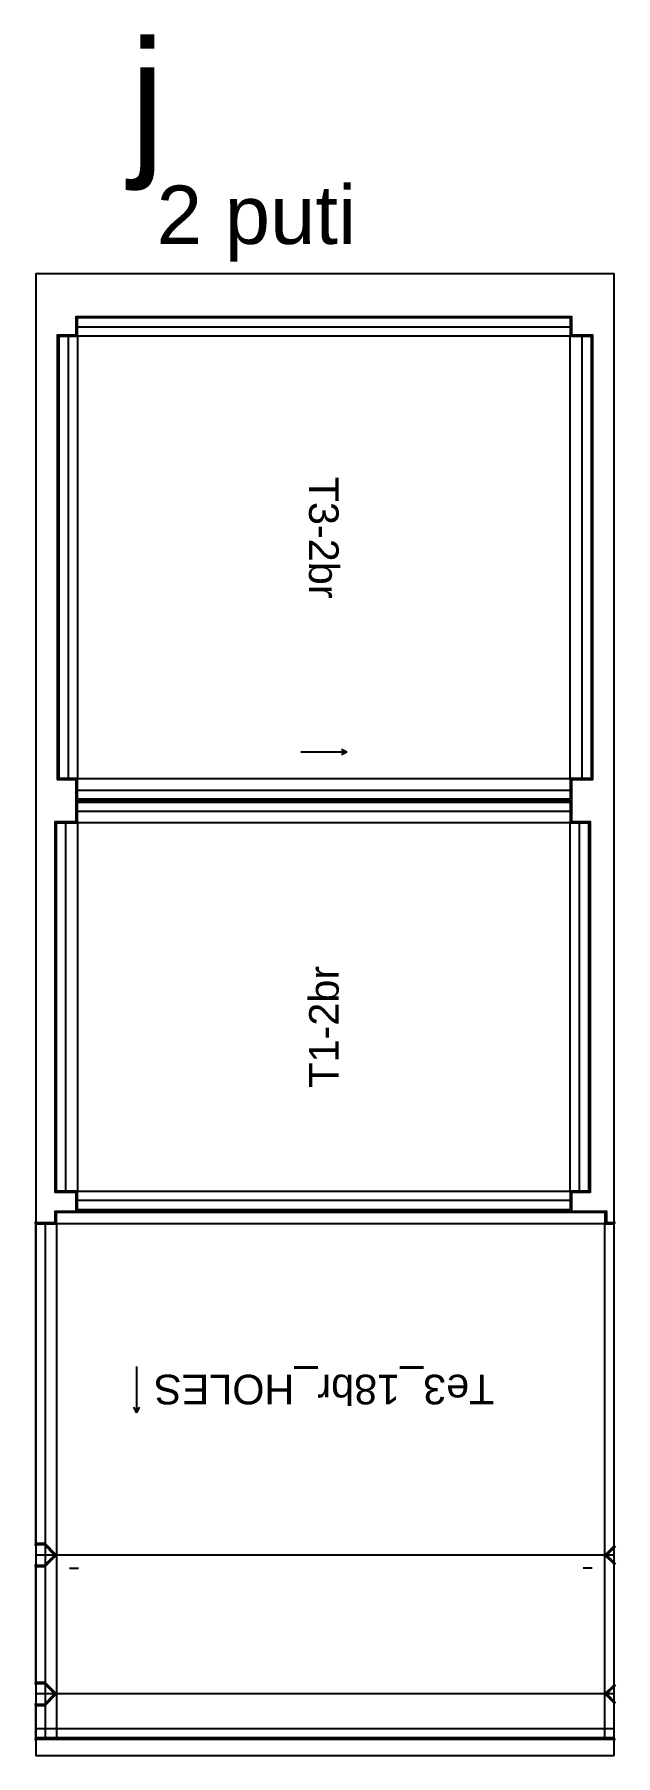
# Model space of a CAD drawing. Header units: inches. Extents: x -3 to 1253, y 0 to 3717.
import ezdxf

# ---------------------------------------------------------------- set-up
doc = ezdxf.new("R2010")
doc.units = ezdxf.units.IN
doc.header["$MEASUREMENT"] = 0
for name, color, linetype in [('CUT', 3, 'Continuous'), ('FREZ', 6, 'Continuous'), ('HOLES', 5, 'Continuous'), ('SHEETS', 140, 'Continuous')]:
    doc.layers.add(name, color=color, linetype=linetype)
doc.styles.get("Standard").update_dxf_attribs({"font": 'arial.ttf'})

msp = doc.modelspace()

# ---------------------------------------------------------------- linework, layer by layer
for p, q in [((1155, 3105), (90, 3105)), ((90, 3065), (90, 3105)), ((1155, 3105), (1155, 3065)), ((50, 3065), (50, 2110)), ((50, 3065), (90, 3065)), ((1155, 3065), (1200, 3065)), ((1200, 3065), (1200, 2110)), ((572.5, 2167.5), (672.5, 2167.5)), ((660.5, 2173.5), (672.5, 2167.5)), ((660.5, 2161.5), (672.5, 2167.5)), ((90, 2110), (50, 2110)), ((90, 2065), (90, 2110)), ((1200, 2110), (1155, 2110)), ((1155, 2110), (1155, 2065)), ((1155, 2065), (90, 2065)), ((90, 2059), (1155, 2059)), ((90, 2014), (90, 2059)), ((1155, 2059), (1155, 2014)), ((45, 1219), (45, 2014)), ((45, 2014), (90, 2014)), ((1155, 2014), (1195, 2014)), ((1195, 1219), (1195, 2014)), ((90, 1219), (45, 1219)), ((90, 1179), (90, 1219)), ((1195, 1219), (1155, 1219)), ((1155, 1219), (1155, 1179)), ((1230, 1173), (45, 1173)), ((45, 1148), (45, 1173)), ((90, 1179), (1155, 1179)), ((1230, 1173), (1230, 1148)), ((0, 458), (0, 1148)), ((0, 1148), (45, 1148)), ((1230, 1148), (1250, 1148)), ((1250, 453), (1250, 1148)), ((217.5, 840.5), (217.5, 740.5)), ((211.5, 752.5), (217.5, 740.5)), ((223.5, 752.5), (217.5, 740.5)), ((20, 458), (0, 458)), ((45, 433), (20, 458)), ((1230, 433), (1250, 453)), ((20, 408), (45, 433)), ((1250, 413), (1230, 433)), ((1250, 283), (1250, 413)), ((0, 283), (0, 408)), ((0, 408), (20, 408)), ((0, 158), (0, 283)), ((1250, 153), (1250, 283)), ((20, 158), (0, 158)), ((45, 133), (20, 158)), ((1230, 133), (1250, 153)), ((20, 108), (45, 133)), ((1250, 113), (1230, 133)), ((1250, 38), (1250, 113)), ((0, 38), (0, 108)), ((0, 108), (20, 108)), ((1250, 38), (0, 38))]:
    msp.add_line(p, q)
at = {"layer": 'CUT'}
for points in [[(87, 2062), (87, 2107), (47, 2107), (47, 3068), (87, 3068), (87, 3108), (1158, 3108), (1158, 3068), (1203, 3068), (1203, 2107), (1158, 2107), (1158, 2062)], [(87, 1176), (87, 1216), (42, 1216), (42, 2017), (87, 2017), (87, 2062), (1158, 2062), (1158, 2017), (1198, 2017), (1198, 1216), (1158, 1216), (1158, 1176)], [(-3, 1151), (42, 1151), (42, 1176), (1233, 1176), (1233, 1151), (1253, 1151)], [(-3, 411), (18.8, 411), (40.8, 433), (18.8, 455), (-3, 455)], [(1253, 451.8), (1234.2, 433), (1253, 414.2)], [(-3, 111), (18.8, 111), (40.8, 133), (18.8, 155), (-3, 155)], [(1253, 151.8), (1234.2, 133), (1253, 114.2)], [(1253, 35), (-3, 35)]]:
    msp.add_lwpolyline(points, dxfattribs=at)
at = {"layer": 'FREZ'}
for p, q in [((90, 3085), (1155, 3085)), ((70, 3065), (70, 2110)), ((1180, 3065), (1180, 2110)), ((90, 2085), (1155, 2085)), ((65, 1219), (65, 2014)), ((1155, 2039), (90, 2039)), ((1175, 1219), (1175, 2014)), ((1155, 1199), (90, 1199)), ((20, 1148), (20, 38)), ((1250, 433), (0, 433)), ((1250, 133), (0, 133)), ((1250, 58), (0, 58))]:
    msp.add_line(p, q, dxfattribs=at)
for points in [[(1155, 3065), (90, 3065), (90, 2110), (1155, 2110)], [(90, 1219), (1155, 1219), (1155, 2014), (90, 2014)]]:
    msp.add_lwpolyline(points, close=True, dxfattribs=at)
msp.add_lwpolyline([(1230, 38), (1230, 1148), (45, 1148), (45, 38)], dxfattribs=at)
at = {"layer": 'HOLES'}
for p, q in [((73, 405), (92, 405)), ((1202, 405), (1183, 405))]:
    msp.add_line(p, q, dxfattribs=at)
at = {"layer": 'SHEETS'}
msp.add_lwpolyline([(1250, 0), (1250, 3200), (0, 3200), (0, 0)], close=True, dxfattribs=at)

# ---------------------------------------------------------------- texts
for s, rotation, p in [('T3-2br', 270, (590.5, 2761.9)), ('T1-2br', 90, (654.5, 1442.1)), ('Te3_18br_HOLES', 180, (991.1, 822.5))]:
    msp.add_text(s, height=64, rotation=rotation).set_placement(p)
for s, height, p in [('j', 248.9, (202.5, 3454.6)), ('2 puti', 126.16, (261.3, 3264.3))]:
    msp.add_text(s, height=height, dxfattribs=at).set_placement(p)

doc.saveas('drawing.dxf')
